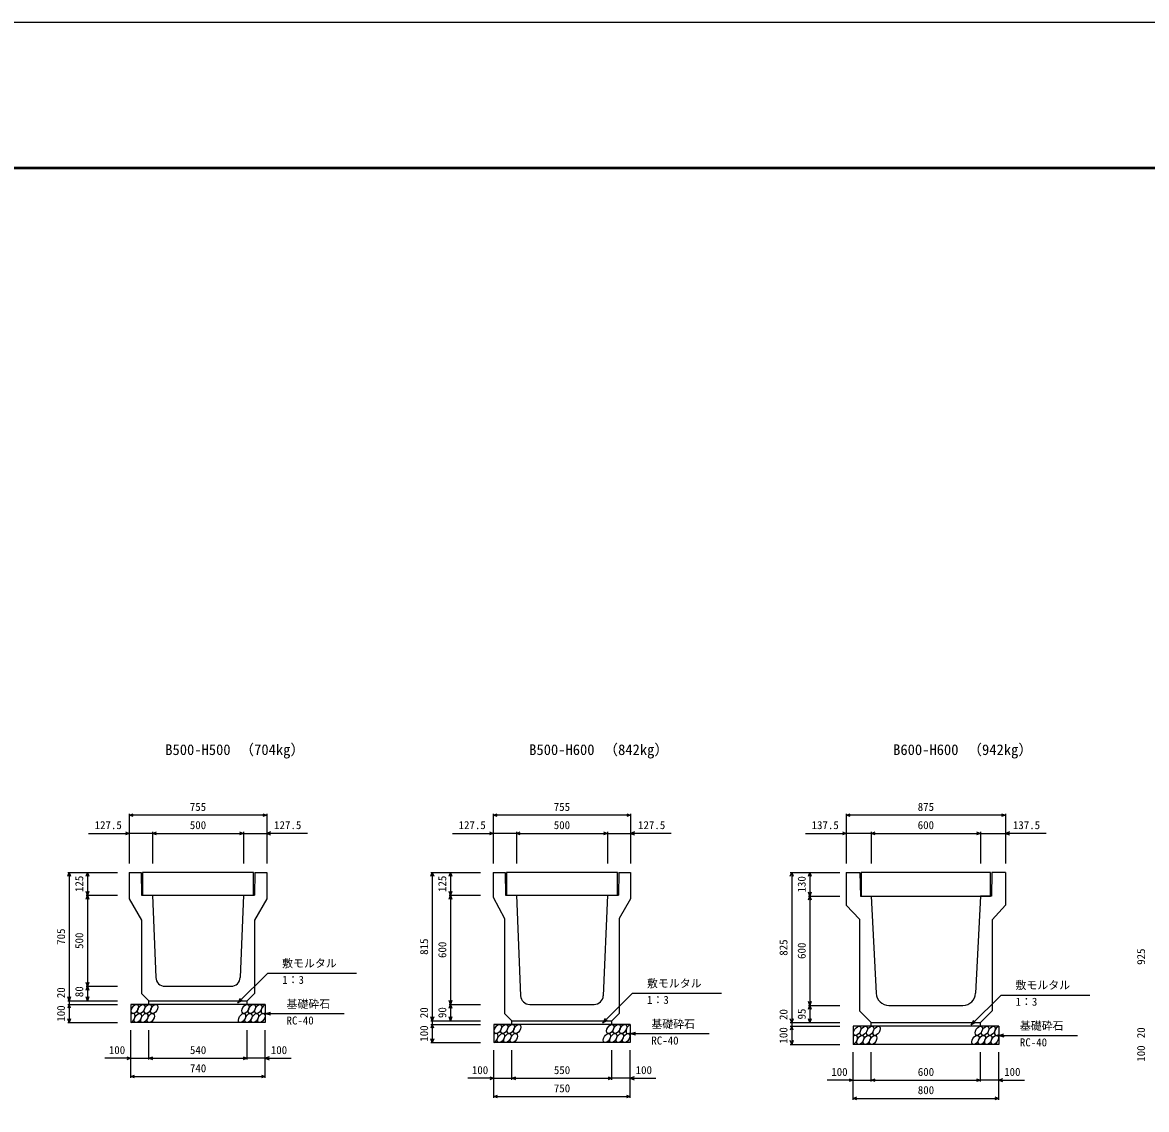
# Model space of a CAD drawing. Units: millimetres, scale not verified. Extents: x -33600 to 33600, y -11880 to 11880.
# Drawn here: x 19739 to 25916, y 5908 to 11880 of the extents above; entities that cross this region are included whole.
import ezdxf
from ezdxf.enums import TextEntityAlignment as Align

# ---------------------------------------------------------------- set-up
doc = ezdxf.new("R2010")
doc.units = ezdxf.units.MM
doc.header["$LTSCALE"] = 40
for name, color, linetype, lineweight in [('0-0_DIM', 7, 'Continuous', 25), ('0-1_Defpoints', 5, 'Continuous', 25), ('0-2_HATCH', 6, 'Continuous', 25), ('0-5_OUTLINE', 3, 'Continuous', 25), ('0-6_TXT', 7, 'Continuous', 25), ('0-7_WAKU', 3, 'Continuous', 25)]:
    doc.layers.add(name, color=color, linetype=linetype, lineweight=lineweight)
doc.styles.add('ＭＳ ゴシック', font='')
doc.styles.get('ＭＳ ゴシック').set_extended_font_data('MS Gothic')

msp = doc.modelspace()

# ---------------------------------------------------------------- linework, layer by layer
at = {"layer": '0-0_DIM'}
for p, q in [((20326.5, 7532.48), (20326.5, 7259.98)), ((21081.5, 7524.98), (20326.5, 7524.98)), ((21081.5, 7532.48), (21081.5, 7259.98)), ((22326.5, 7532.48), (22326.5, 7259.98)), ((23081.5, 7524.98), (22326.5, 7524.98)), ((23081.5, 7532.48), (23081.5, 7259.98)), ((24266.5, 7532.48), (24266.5, 7259.98)), ((25141.5, 7524.98), (24266.5, 7524.98)), ((25141.5, 7532.48), (25141.5, 7259.98)), ((20103.12, 7424.98), (20326.5, 7424.98)), ((20454, 7424.98), (20326.5, 7424.98)), ((20454, 7432.48), (20454, 7259.98)), ((20454, 7424.98), (20954, 7424.98)), ((20954, 7432.48), (20954, 7259.98)), ((20954, 7424.98), (21081.5, 7424.98)), ((21304.87, 7424.98), (21081.5, 7424.98)), ((22103.12, 7424.98), (22326.5, 7424.98)), ((22454, 7424.98), (22326.5, 7424.98)), ((22454, 7432.48), (22454, 7259.98)), ((22454, 7424.98), (22954, 7424.98)), ((22954, 7432.48), (22954, 7259.98)), ((22954, 7424.98), (23081.5, 7424.98)), ((23304.87, 7424.98), (23081.5, 7424.98)), ((24043.12, 7424.98), (24266.5, 7424.98)), ((24404, 7424.98), (24266.5, 7424.98)), ((24404, 7432.48), (24404, 7259.98)), ((24404, 7424.98), (25004, 7424.98)), ((25004, 7432.48), (25004, 7259.98)), ((25004, 7424.98), (25141.5, 7424.98)), ((25364.87, 7424.98), (25141.5, 7424.98)), ((19989, 7209.98), (20261.5, 7209.98)), ((19996.5, 7209.98), (19996.5, 6504.98)), ((20096.5, 7209.98), (20096.5, 7084.98)), ((21984, 7209.98), (22256.5, 7209.98)), ((21991.5, 7209.98), (21991.5, 6394.98)), ((22091.5, 7209.98), (22091.5, 7084.98)), ((23959, 7209.98), (24231.5, 7209.98)), ((23966.5, 7209.98), (23966.5, 6384.98)), ((24066.5, 7209.98), (24066.5, 7079.98)), ((20089, 7084.98), (20261.5, 7084.98)), ((20096.5, 7084.98), (20096.5, 6584.98)), ((22084, 7084.98), (22256.5, 7084.98)), ((22091.5, 7084.98), (22091.5, 6484.98)), ((24059, 7079.98), (24231.5, 7079.98)), ((24066.5, 7079.98), (24066.5, 6479.98)), ((21087.02, 6656.79), (20923.36, 6493.14)), ((21087.02, 6656.79), (21574.95, 6656.79)), ((20089, 6584.98), (20261.5, 6584.98)), ((20096.5, 6584.98), (20096.5, 6504.98)), ((19989, 6504.98), (20261.5, 6504.98)), ((20923.36, 6493.14), (20938.36, 6519.12)), ((20923.36, 6493.14), (20949.34, 6508.14)), ((23092.02, 6546.79), (22928.36, 6383.14)), ((23092.02, 6546.79), (23579.95, 6546.79)), ((25117.02, 6536.79), (24953.36, 6373.14)), ((25117.02, 6536.79), (25604.95, 6536.79)), ((19989, 6484.98), (20261.5, 6484.98)), ((21074, 6434.98), (21102.97, 6442.75)), ((21074, 6434.98), (21507.31, 6434.98)), ((21074, 6434.98), (21102.97, 6427.22)), ((22084, 6484.98), (22256.5, 6484.98)), ((22091.5, 6484.98), (22091.5, 6394.98)), ((24059, 6479.98), (24231.5, 6479.98)), ((24066.5, 6479.98), (24066.5, 6384.98)), ((19989, 6384.98), (20261.5, 6384.98)), ((21984, 6394.98), (22256.5, 6394.98)), ((21984, 6374.98), (22256.5, 6374.98)), ((22928.36, 6383.14), (22943.36, 6409.12)), ((22928.36, 6383.14), (22954.34, 6398.14)), ((23959, 6384.98), (24231.5, 6384.98)), ((23959, 6364.98), (24231.5, 6364.98)), ((24953.36, 6373.14), (24968.36, 6399.12)), ((24953.36, 6373.14), (24979.34, 6388.14)), ((20334, 6081.56), (20334, 6342.92)), ((20434, 6181.56), (20434, 6342.92)), ((20974, 6181.56), (20974, 6342.92)), ((21074, 6081.56), (21074, 6342.92)), ((23079, 6324.98), (23107.97, 6332.75)), ((23079, 6324.98), (23512.31, 6324.98)), ((23079, 6324.98), (23107.97, 6317.22)), ((25104, 6314.98), (25132.97, 6322.75)), ((25104, 6314.98), (25537.31, 6314.98)), ((25104, 6314.98), (25132.97, 6307.22)), ((21984, 6274.98), (22256.5, 6274.98)), ((23959, 6264.98), (24231.5, 6264.98)), ((20334, 6189.06), (20192.2, 6189.06)), ((20334, 6189.06), (20434, 6189.06)), ((20434, 6189.06), (20974, 6189.06)), ((21074, 6189.06), (20974, 6189.06)), ((21074, 6189.06), (21215.79, 6189.06)), ((22329, 5971.56), (22329, 6232.92)), ((22429, 6071.56), (22429, 6232.92)), ((22979, 6071.56), (22979, 6232.92)), ((23079, 5971.56), (23079, 6232.92)), ((24304, 5961.56), (24304, 6222.92)), ((24404, 6061.56), (24404, 6222.92)), ((25004, 6061.56), (25004, 6222.92)), ((25104, 5961.56), (25104, 6222.92)), ((20334, 6089.06), (21074, 6089.06)), ((22329, 6079.06), (22187.2, 6079.06)), ((22329, 6079.06), (22429, 6079.06)), ((22429, 6079.06), (22979, 6079.06)), ((23079, 6079.06), (22979, 6079.06)), ((23079, 6079.06), (23220.79, 6079.06)), ((24304, 6069.06), (24162.2, 6069.06)), ((24304, 6069.06), (24404, 6069.06)), ((24404, 6069.06), (25004, 6069.06)), ((25104, 6069.06), (25004, 6069.06)), ((25104, 6069.06), (25245.79, 6069.06)), ((22329, 5979.06), (23079, 5979.06)), ((24304, 5969.06), (25104, 5969.06))]:
    msp.add_line(p, q, dxfattribs=at)
for points in [[(20347.64, 7517.29), (20326.5, 7524.98), (20347.64, 7532.68)], [(21060.35, 7532.68), (21081.5, 7524.98), (21060.35, 7517.29)], [(22347.64, 7517.29), (22326.5, 7524.98), (22347.64, 7532.68)], [(23060.35, 7532.68), (23081.5, 7524.98), (23060.35, 7517.29)], [(24287.64, 7517.29), (24266.5, 7524.98), (24287.64, 7532.68)], [(25120.35, 7532.68), (25141.5, 7524.98), (25120.35, 7517.29)], [(20305.35, 7432.68), (20326.5, 7424.98), (20305.35, 7417.29)], [(20475.14, 7417.29), (20454, 7424.98), (20475.14, 7432.68)], [(20932.85, 7432.68), (20954, 7424.98), (20932.85, 7417.29)], [(21102.64, 7432.68), (21081.5, 7424.98), (21102.64, 7417.29)], [(22305.35, 7432.68), (22326.5, 7424.98), (22305.35, 7417.29)], [(22475.14, 7417.29), (22454, 7424.98), (22475.14, 7432.68)], [(22932.85, 7432.68), (22954, 7424.98), (22932.85, 7417.29)], [(23102.64, 7432.68), (23081.5, 7424.98), (23102.64, 7417.29)], [(24245.35, 7432.68), (24266.5, 7424.98), (24245.35, 7417.29)], [(24425.14, 7417.29), (24404, 7424.98), (24425.14, 7432.68)], [(24982.85, 7432.68), (25004, 7424.98), (24982.85, 7417.29)], [(25162.64, 7432.68), (25141.5, 7424.98), (25162.64, 7417.29)], [(19988.8, 7188.84), (19996.5, 7209.98), (20004.19, 7188.84)], [(20088.8, 7188.84), (20096.5, 7209.98), (20104.19, 7188.84)], [(21983.8, 7188.84), (21991.5, 7209.98), (21999.19, 7188.84)], [(22083.8, 7188.84), (22091.5, 7209.98), (22099.19, 7188.84)], [(23958.8, 7188.84), (23966.5, 7209.98), (23974.19, 7188.84)], [(24058.8, 7188.84), (24066.5, 7209.98), (24074.19, 7188.84)], [(20104.19, 7106.13), (20096.5, 7084.98), (20088.8, 7106.13)], [(22099.19, 7106.13), (22091.5, 7084.98), (22083.8, 7106.13)], [(20088.8, 7063.84), (20096.5, 7084.98), (20104.19, 7063.84)], [(22083.8, 7063.84), (22091.5, 7084.98), (22099.19, 7063.84)], [(24074.19, 7101.13), (24066.5, 7079.98), (24058.8, 7101.13)], [(24058.8, 7058.84), (24066.5, 7079.98), (24074.19, 7058.84)], [(20104.19, 6606.13), (20096.5, 6584.98), (20088.8, 6606.13)], [(20088.8, 6563.84), (20096.5, 6584.98), (20104.19, 6563.84)], [(20004.19, 6526.13), (19996.5, 6504.98), (19988.8, 6526.13)], [(19996.5, 6504.98), (19996.5, 6484.98), (19996.5, 6384.98)], [(20104.19, 6526.13), (20096.5, 6504.98), (20088.8, 6526.13)], [(22099.19, 6506.13), (22091.5, 6484.98), (22083.8, 6506.13)], [(24074.19, 6501.13), (24066.5, 6479.98), (24058.8, 6501.13)], [(20004.19, 6463.84), (19996.5, 6484.98), (19988.8, 6463.84)], [(22083.8, 6463.84), (22091.5, 6484.98), (22099.19, 6463.84)], [(24058.8, 6458.84), (24066.5, 6479.98), (24074.19, 6458.84)], [(20004.19, 6406.13), (19996.5, 6384.98), (19988.8, 6406.13)], [(21999.19, 6416.13), (21991.5, 6394.98), (21983.8, 6416.13)], [(21999.19, 6353.84), (21991.5, 6374.98), (21983.8, 6353.84)], [(21991.5, 6394.98), (21991.5, 6374.98), (21991.5, 6274.98)], [(22099.19, 6416.13), (22091.5, 6394.98), (22083.8, 6416.13)], [(23974.19, 6406.13), (23966.5, 6384.98), (23958.8, 6406.13)], [(23974.19, 6343.84), (23966.5, 6364.98), (23958.8, 6343.84)], [(23966.5, 6384.98), (23966.5, 6364.98), (23966.5, 6264.98)], [(24074.19, 6406.13), (24066.5, 6384.98), (24058.8, 6406.13)], [(21999.19, 6296.13), (21991.5, 6274.98), (21983.8, 6296.13)], [(23974.19, 6286.13), (23966.5, 6264.98), (23958.8, 6286.13)], [(20312.85, 6196.75), (20334, 6189.06), (20312.85, 6181.36)], [(20455.14, 6181.36), (20434, 6189.06), (20455.14, 6196.75)], [(20952.85, 6196.75), (20974, 6189.06), (20952.85, 6181.36)], [(21095.14, 6196.75), (21074, 6189.06), (21095.14, 6181.36)], [(20355.14, 6081.36), (20334, 6089.06), (20355.14, 6096.75)], [(21052.85, 6096.75), (21074, 6089.06), (21052.85, 6081.36)], [(22307.85, 6086.75), (22329, 6079.06), (22307.85, 6071.36)], [(22450.14, 6071.36), (22429, 6079.06), (22450.14, 6086.75)], [(22957.85, 6086.75), (22979, 6079.06), (22957.85, 6071.36)], [(23100.14, 6086.75), (23079, 6079.06), (23100.14, 6071.36)], [(24282.85, 6076.75), (24304, 6069.06), (24282.85, 6061.36)], [(24425.14, 6061.36), (24404, 6069.06), (24425.14, 6076.75)], [(24982.85, 6076.75), (25004, 6069.06), (24982.85, 6061.36)], [(25125.14, 6076.75), (25104, 6069.06), (25125.14, 6061.36)], [(22350.14, 5971.36), (22329, 5979.06), (22350.14, 5986.75)], [(23057.85, 5986.75), (23079, 5979.06), (23057.85, 5971.36)], [(24325.14, 5961.36), (24304, 5969.06), (24325.14, 5976.75)], [(25082.85, 5976.75), (25104, 5969.06), (25082.85, 5961.36)]]:
    msp.add_lwpolyline(points, dxfattribs=at)
at = {"layer": '0-1_Defpoints'}
msp.add_lwpolyline([(0, -11880), (33600, -11880), (33600, 11880), (0, 11880)], close=True, dxfattribs=at)
at = {"layer": '0-2_HATCH'}
for points in [[(20399, 7084.98), (21009, 7084.98), (21009, 7209.98), (20399, 7209.98)], [(22399, 7084.98), (23009, 7084.98), (23009, 7209.98), (22399, 7209.98)], [(24349, 7079.98), (25059, 7079.98), (25059, 7209.98), (24349, 7209.98)]]:
    msp.add_lwpolyline(points, close=True, dxfattribs=at)
for centre in [(20356.89, 6459.98), (20392.36, 6459.98), (20427.84, 6459.98), (20463.32, 6459.98), (20964.57, 6459.98), (21000.04, 6459.98), (21035.52, 6459.98), (20373.77, 6409.99), (20409.25, 6409.99), (20444.72, 6409.99), (20945.97, 6409.99), (20981.45, 6409.99), (21016.93, 6409.99), (21052.4, 6409.99), (22351.89, 6349.98), (22387.36, 6349.98), (22422.84, 6349.98), (22458.32, 6349.98), (22969.57, 6349.98), (23005.04, 6349.98), (23040.52, 6349.98), (24326.89, 6339.98), (24362.36, 6339.98), (24397.84, 6339.98), (24433.32, 6339.98), (24994.57, 6339.98), (25030.04, 6339.98), (25065.52, 6339.98), (22368.77, 6299.99), (22404.25, 6299.99), (22439.72, 6299.99), (22950.97, 6299.99), (22986.45, 6299.99), (23021.93, 6299.99), (23057.4, 6299.99), (24343.77, 6289.99), (24379.25, 6289.99), (24414.72, 6289.99), (24975.97, 6289.99), (25011.45, 6289.99), (25046.93, 6289.99), (25082.4, 6289.99)]:
    msp.add_ellipse(centre, major_axis=(14.54, 23.54), ratio=0.5792, dxfattribs=at)
for centre, start_param, end_param in [((20338.29, 6409.99), 3.7419964, 7.318141), ((21071, 6459.98), 0.6666252, 4.1103269), ((23076, 6349.98), 0.6666252, 4.1103269), ((25101, 6339.98), 0.6666252, 4.1103269), ((22333.29, 6299.99), 3.7419964, 7.318141), ((24308.29, 6289.99), 3.7419964, 7.318141)]:
    msp.add_ellipse(centre, major_axis=(14.54, 23.54), ratio=0.5792, start_param=start_param, end_param=end_param, dxfattribs=at)
at = {"layer": '0-5_OUTLINE'}
for p, q in [((20326.5, 7209.98), (20326.5, 7064.98)), ((21016.5, 7209.98), (21014, 7084.98)), ((22326.5, 7209.98), (22326.5, 7074.73)), ((23016.5, 7209.98), (23014, 7084.98)), ((23016.5, 7209.98), (23081.5, 7209.98)), ((23081.5, 7209.98), (23081.5, 7064.98)), ((24266.5, 7209.98), (24266.5, 7029.98)), ((25066.5, 7209.98), (25064, 7079.98)), ((25141.5, 7209.98), (25066.5, 7209.98)), ((25141.5, 7209.98), (25141.5, 7029.98)), ((20326.5, 7064.98), (20394, 6947.98)), ((20954, 7084.98), (20935.92, 6632.99)), ((20954, 7084.98), (21014, 7084.98)), ((22326.5, 7074.73), (22389, 6956.98)), ((22454, 7084.98), (22477, 6532.9)), ((22954, 7084.98), (22930.99, 6532.9)), ((22954, 7084.98), (23014, 7084.98)), ((23081.5, 7064.98), (23019, 6956.98)), ((25004, 7079.98), (24977.32, 6546.49)), ((25064, 7079.98), (25004, 7079.98)), ((25141.5, 7029.98), (25069, 6949.98)), ((20394, 6947.98), (20394, 6544.98)), ((22389, 6956.98), (22389, 6434.98)), ((23019, 6956.98), (23019, 6434.98)), ((25069, 6949.98), (25069, 6449.98)), ((20522.04, 6584.98), (20885.96, 6584.98)), ((20434, 6504.98), (20394, 6544.98)), ((20434, 6504.98), (20974, 6504.98)), ((20434, 6484.98), (20434, 6504.98)), ((20974, 6504.98), (21014, 6544.98)), ((20974, 6484.98), (20974, 6504.98)), ((21074, 6484.98), (20334, 6484.98)), ((20334, 6484.98), (20334, 6384.98)), ((21074, 6484.98), (21074, 6384.98)), ((22429, 6394.98), (22389, 6434.98)), ((22526.96, 6484.98), (22881.04, 6484.98)), ((24404, 6384.98), (24339, 6449.98)), ((24500.58, 6479.98), (24907.41, 6479.98)), ((25004, 6384.98), (25069, 6449.98)), ((21074, 6384.98), (20334, 6384.98)), ((23079, 6374.98), (22329, 6374.98)), ((22329, 6374.98), (22329, 6274.98)), ((22429, 6374.98), (22429, 6394.98)), ((22979, 6374.98), (22979, 6394.98)), ((23079, 6374.98), (23079, 6274.98)), ((25104, 6364.98), (24304, 6364.98)), ((24304, 6364.98), (24304, 6264.98)), ((24404, 6384.98), (25004, 6384.98)), ((24404, 6364.98), (24404, 6384.98)), ((25004, 6364.98), (25004, 6384.98)), ((25104, 6364.98), (25104, 6264.98)), ((23079, 6274.98), (22329, 6274.98)), ((25104, 6264.98), (24304, 6264.98))]:
    msp.add_line(p, q, dxfattribs=at)
for points in [[(20326.5, 7209.98), (20391.5, 7209.98), (20394, 7084.98), (20454, 7084.98), (20472.08, 6632.99)], [(21016.5, 7209.98), (21081.5, 7209.98), (21081.5, 7064.98), (21014, 6947.98), (21014, 6544.98)], [(22326.5, 7209.98), (22391.5, 7209.98), (22394, 7084.98), (22454, 7084.98)], [(24266.5, 7209.98), (24341.5, 7209.98), (24344, 7079.98), (24404, 7079.98), (24430.67, 6546.49)], [(24266.5, 7029.98), (24339, 6952.65), (24339, 6449.98)], [(22429, 6394.98), (22979, 6394.98), (23019, 6434.98)]]:
    msp.add_lwpolyline(points, dxfattribs=at)
for centre, radius, start, end in [((20522.04, 6634.98), 50, 182.29061, 270), ((20885.96, 6634.98), 50, 270, 357.70939), ((22526.96, 6534.98), 50, 182.38594, 270), ((22881.04, 6534.98), 50, 270, 357.61406), ((24500.58, 6549.98), 70, 182.86241, 270), ((24907.41, 6549.98), 70, 270, 357.13759)]:
    msp.add_arc(centre, radius, start, end, dxfattribs=at)
at = {"layer": '0-7_WAKU', "lineweight": 50}
msp.add_lwpolyline([(800, -11080), (32800, -11080), (32800, 11080), (800, 11080)], close=True, dxfattribs=at)

# ---------------------------------------------------------------- texts
at = {"layer": '0-0_DIM', "style": 'ＭＳ ゴシック'}
for s, p in [('755', (20659, 7534.98)), ('755', (22659, 7534.98)), ('875', (24659, 7534.98)), ('127.5', (20135.89, 7434.98)), ('500', (20659, 7434.98)), ('127.5', (21122.1, 7434.98)), ('127.5', (22135.89, 7434.98)), ('500', (22659, 7434.98)), ('127.5', (23122.1, 7434.98)), ('137.5', (24075.89, 7434.98)), ('600', (24659, 7434.98)), ('137.5', (25182.1, 7434.98)), ('敷モルタル', (21166.39, 6675.53)), ('1：3', (21166.39, 6584.84)), ('敷モルタル', (23171.39, 6565.53)), ('敷モルタル', (25196.39, 6555.53)), ('基礎砕石', (21190.32, 6452.16)), ('1：3', (23171.39, 6474.84)), ('1：3', (25196.39, 6464.84)), ('RC-40', (21190.32, 6361.47)), ('基礎砕石', (23195.32, 6342.16)), ('基礎砕石', (25220.32, 6332.16)), ('RC-40', (23195.32, 6251.47)), ('100', (20214, 6199.06)), ('540', (20659.53, 6199.06)), ('100', (21104, 6199.06)), ('RC-40', (25220.32, 6241.47)), ('740', (20659.53, 6099.06)), ('100', (22209, 6089.06)), ('550', (22659.53, 6089.06)), ('100', (23109, 6089.06)), ('100', (24184, 6079.06)), ('600', (24659.53, 6079.06)), ('100', (25134, 6079.06)), ('750', (22659.53, 5989.06)), ('800', (24659.53, 5979.06))]:
    msp.add_text(s, height=43.99, dxfattribs=at).set_placement(p, align=Align.BOTTOM_LEFT)
for s, p in [('125', (20086.5, 7102.48)), ('125', (22081.5, 7102.48)), ('130', (24056.5, 7099.98)), ('705', (19986.5, 6812.48)), ('500', (20086.5, 6789.98)), ('815', (21981.5, 6757.48)), ('600', (22081.5, 6739.98)), ('825', (23956.5, 6752.48)), ('600', (24056.5, 6734.98)), ('925', (25921.5, 6702.48)), ('20', (19986.5, 6519.3)), ('80', (20086.5, 6524.98)), ('100', (19986.5, 6389.98)), ('20', (21981.5, 6409.3)), ('90', (22081.5, 6409.98)), ('20', (23956.5, 6399.3)), ('95', (24056.5, 6402.48)), ('100', (21981.5, 6279.98)), ('100', (23956.5, 6269.98)), ('20', (25921.5, 6299.3)), ('100', (25921.5, 6169.98))]:
    msp.add_text(s, height=43.99, rotation=90, dxfattribs=at).set_placement(p, align=Align.BOTTOM_LEFT)
at = {"layer": '0-6_TXT', "style": 'ＭＳ ゴシック'}
for s, p in [('B500-H500', (20524, 7837.71)), ('（704kg）', (20932.37, 7837.71)), ('B500-H600', (22524, 7837.71)), ('（842kg）', (22932.37, 7837.71)), ('B600-H600', (24524, 7837.71)), ('（942kg）', (24932.37, 7837.71))]:
    msp.add_text(s, height=58.65, dxfattribs=at).set_placement(p, align=Align.BOTTOM_LEFT)

doc.saveas('drawing.dxf')
